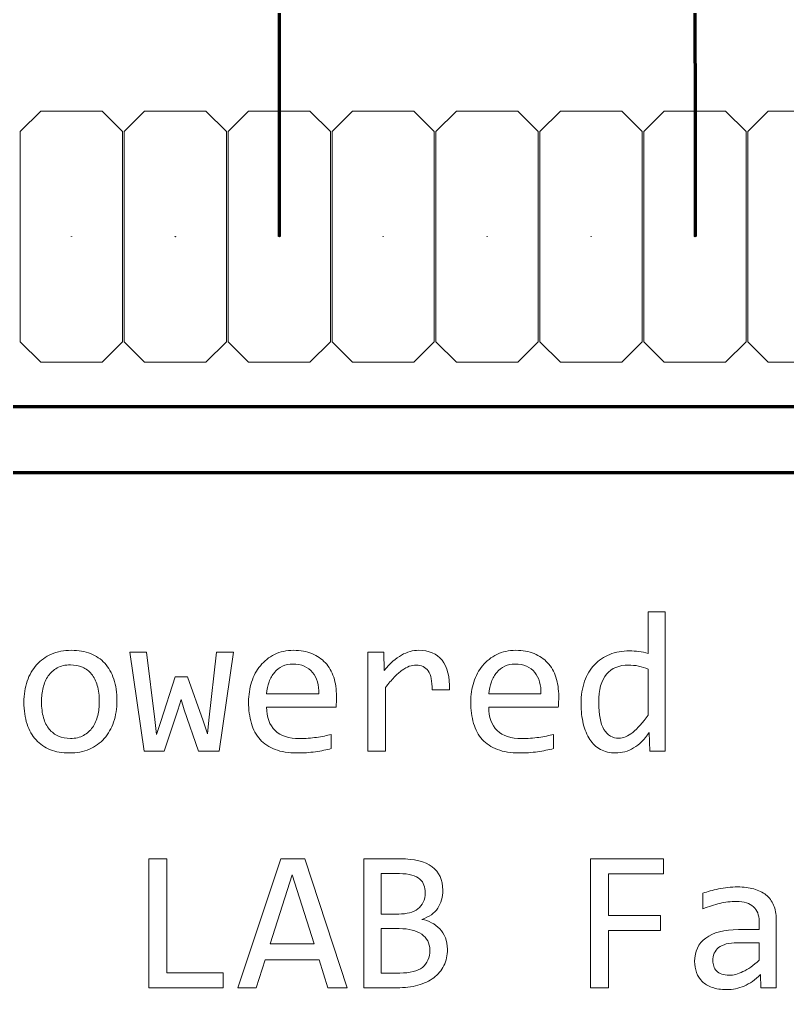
# Model space of a CAD drawing. Header units: millimetres. Extents: x -145 to 148, y -255 to 152.
# Drawn here: x 33.63 to 52.41, y 99.69 to 123.4 of the extents above; entities that cross this region are included whole.
import ezdxf

# ---------------------------------------------------------------- set-up
doc = ezdxf.new("R2010")
doc.units = ezdxf.units.MM
doc.header["$MEASUREMENT"] = 0
doc.layers.add('Layer 1', color=7, linetype='Continuous')

msp = doc.modelspace()

# ---------------------------------------------------------------- linework, layer by layer
at = {"layer": 'Layer 1', "color": 6, "lineweight": 120}
for points in [[(50.144, 126.569), (50.144, 126.569), (50.1455, 118.0889), (50.1455, 118.0889)], [(39.9843, 124.7791), (39.9843, 124.7791), (39.9855, 118.0889), (39.9855, 118.0889)], [(59.8162, 113.9313), (59.8162, 113.9313), (22.8637, 113.9311), (22.8637, 113.9311)], [(61.3138, 112.3187), (61.3138, 112.3187), (21.9331, 112.3185), (21.9331, 112.3185)]]:
    msp.add_open_spline(points, degree=3, dxfattribs=at)
at = {"layer": 'Layer 1', "lineweight": 9}
for points in [[(36.1537, 115.5207), (36.1537, 115.5207), (36.1537, 120.6571), (36.1537, 120.6571), (36.1537, 120.6571), (35.6537, 121.1571), (35.6537, 121.1571), (35.6537, 121.1571), (34.1537, 121.1571), (34.1537, 121.1571), (34.1537, 121.1571), (33.6537, 120.6571), (33.6537, 120.6571), (33.6537, 120.6571), (33.6537, 115.5207), (33.6537, 115.5207), (33.6537, 115.5207), (34.1537, 115.0207), (34.1537, 115.0207), (34.1537, 115.0207), (35.6537, 115.0207), (35.6537, 115.0207), (35.6537, 115.0207), (36.1537, 115.5207), (36.1537, 115.5207)], [(38.6937, 115.5207), (38.6937, 115.5207), (38.6937, 120.6571), (38.6937, 120.6571), (38.6937, 120.6571), (38.1937, 121.1571), (38.1937, 121.1571), (38.1937, 121.1571), (36.6937, 121.1571), (36.6937, 121.1571), (36.6937, 121.1571), (36.1937, 120.6571), (36.1937, 120.6571), (36.1937, 120.6571), (36.1937, 115.5207), (36.1937, 115.5207), (36.1937, 115.5207), (36.6937, 115.0207), (36.6937, 115.0207), (36.6937, 115.0207), (38.1937, 115.0207), (38.1937, 115.0207), (38.1937, 115.0207), (38.6937, 115.5207), (38.6937, 115.5207)], [(41.2337, 115.5207), (41.2337, 115.5207), (41.2337, 120.6571), (41.2337, 120.6571), (41.2337, 120.6571), (40.7337, 121.1571), (40.7337, 121.1571), (40.7337, 121.1571), (39.2337, 121.1571), (39.2337, 121.1571), (39.2337, 121.1571), (38.7337, 120.6571), (38.7337, 120.6571), (38.7337, 120.6571), (38.7337, 115.5207), (38.7337, 115.5207), (38.7337, 115.5207), (39.2337, 115.0207), (39.2337, 115.0207), (39.2337, 115.0207), (40.7337, 115.0207), (40.7337, 115.0207), (40.7337, 115.0207), (41.2337, 115.5207), (41.2337, 115.5207)], [(43.7737, 115.5207), (43.7737, 115.5207), (43.7737, 120.6571), (43.7737, 120.6571), (43.7737, 120.6571), (43.2737, 121.1571), (43.2737, 121.1571), (43.2737, 121.1571), (41.7737, 121.1571), (41.7737, 121.1571), (41.7737, 121.1571), (41.2737, 120.6571), (41.2737, 120.6571), (41.2737, 120.6571), (41.2737, 115.5207), (41.2737, 115.5207), (41.2737, 115.5207), (41.7737, 115.0207), (41.7737, 115.0207), (41.7737, 115.0207), (43.2737, 115.0207), (43.2737, 115.0207), (43.2737, 115.0207), (43.7737, 115.5207), (43.7737, 115.5207)], [(46.3137, 115.5207), (46.3137, 115.5207), (46.3137, 120.6571), (46.3137, 120.6571), (46.3137, 120.6571), (45.8137, 121.1571), (45.8137, 121.1571), (45.8137, 121.1571), (44.3137, 121.1571), (44.3137, 121.1571), (44.3137, 121.1571), (43.8137, 120.6571), (43.8137, 120.6571), (43.8137, 120.6571), (43.8137, 115.5207), (43.8137, 115.5207), (43.8137, 115.5207), (44.3137, 115.0207), (44.3137, 115.0207), (44.3137, 115.0207), (45.8137, 115.0207), (45.8137, 115.0207), (45.8137, 115.0207), (46.3137, 115.5207), (46.3137, 115.5207)], [(48.8537, 115.5207), (48.8537, 115.5207), (48.8537, 120.6571), (48.8537, 120.6571), (48.8537, 120.6571), (48.3537, 121.1571), (48.3537, 121.1571), (48.3537, 121.1571), (46.8537, 121.1571), (46.8537, 121.1571), (46.8537, 121.1571), (46.3537, 120.6571), (46.3537, 120.6571), (46.3537, 120.6571), (46.3537, 115.5207), (46.3537, 115.5207), (46.3537, 115.5207), (46.8537, 115.0207), (46.8537, 115.0207), (46.8537, 115.0207), (48.3537, 115.0207), (48.3537, 115.0207), (48.3537, 115.0207), (48.8537, 115.5207), (48.8537, 115.5207)], [(51.3937, 115.5207), (51.3937, 115.5207), (51.3937, 120.6571), (51.3937, 120.6571), (51.3937, 120.6571), (50.8937, 121.1571), (50.8937, 121.1571), (50.8937, 121.1571), (49.3937, 121.1571), (49.3937, 121.1571), (49.3937, 121.1571), (48.8937, 120.6571), (48.8937, 120.6571), (48.8937, 120.6571), (48.8937, 115.5207), (48.8937, 115.5207), (48.8937, 115.5207), (49.3937, 115.0207), (49.3937, 115.0207), (49.3937, 115.0207), (50.8937, 115.0207), (50.8937, 115.0207), (50.8937, 115.0207), (51.3937, 115.5207), (51.3937, 115.5207)], [(53.9337, 115.5207), (53.9337, 115.5207), (53.9337, 120.6571), (53.9337, 120.6571), (53.9337, 120.6571), (53.4337, 121.1571), (53.4337, 121.1571), (53.4337, 121.1571), (51.9337, 121.1571), (51.9337, 121.1571), (51.9337, 121.1571), (51.4337, 120.6571), (51.4337, 120.6571), (51.4337, 120.6571), (51.4337, 115.5207), (51.4337, 115.5207), (51.4337, 115.5207), (51.9337, 115.0207), (51.9337, 115.0207), (51.9337, 115.0207), (53.4337, 115.0207), (53.4337, 115.0207), (53.4337, 115.0207), (53.9337, 115.5207), (53.9337, 115.5207)]]:
    msp.add_open_spline(points, degree=3, knots=[0, 0, 0, 0, 0.125, 0.125, 0.125, 0.25, 0.25, 0.25, 0.375, 0.375, 0.375, 0.5, 0.5, 0.5, 0.625, 0.625, 0.625, 0.75, 0.75, 0.75, 0.875, 0.875, 0.875, 1, 1, 1, 1], dxfattribs=at)
at = {"layer": 'Layer 1', "color": 5}
for points in [[(34.9037, 118.0872), (34.9037, 118.0872), (34.9072, 118.0872), (34.9072, 118.0872), (34.9072, 118.0872), (34.9072, 118.0907), (34.9072, 118.0907), (34.9072, 118.0907), (34.9037, 118.0907), (34.9037, 118.0907), (34.9037, 118.0907), (34.9037, 118.0872), (34.9037, 118.0872)], [(37.4437, 118.0872), (37.4437, 118.0872), (37.4472, 118.0872), (37.4472, 118.0872), (37.4472, 118.0872), (37.4472, 118.0907), (37.4472, 118.0907), (37.4472, 118.0907), (37.4437, 118.0907), (37.4437, 118.0907), (37.4437, 118.0907), (37.4437, 118.0872), (37.4437, 118.0872)], [(39.9837, 118.0872), (39.9837, 118.0872), (39.9872, 118.0872), (39.9872, 118.0872), (39.9872, 118.0872), (39.9872, 118.0907), (39.9872, 118.0907), (39.9872, 118.0907), (39.9837, 118.0907), (39.9837, 118.0907), (39.9837, 118.0907), (39.9837, 118.0872), (39.9837, 118.0872)], [(42.5237, 118.0872), (42.5237, 118.0872), (42.5272, 118.0872), (42.5272, 118.0872), (42.5272, 118.0872), (42.5272, 118.0907), (42.5272, 118.0907), (42.5272, 118.0907), (42.5237, 118.0907), (42.5237, 118.0907), (42.5237, 118.0907), (42.5237, 118.0872), (42.5237, 118.0872)], [(45.0637, 118.0872), (45.0637, 118.0872), (45.0672, 118.0872), (45.0672, 118.0872), (45.0672, 118.0872), (45.0672, 118.0907), (45.0672, 118.0907), (45.0672, 118.0907), (45.0637, 118.0907), (45.0637, 118.0907), (45.0637, 118.0907), (45.0637, 118.0872), (45.0637, 118.0872)], [(47.6037, 118.0872), (47.6037, 118.0872), (47.6072, 118.0872), (47.6072, 118.0872), (47.6072, 118.0872), (47.6072, 118.0907), (47.6072, 118.0907), (47.6072, 118.0907), (47.6037, 118.0907), (47.6037, 118.0907), (47.6037, 118.0907), (47.6037, 118.0872), (47.6037, 118.0872)], [(50.1437, 118.0872), (50.1437, 118.0872), (50.1472, 118.0872), (50.1472, 118.0872), (50.1472, 118.0872), (50.1472, 118.0907), (50.1472, 118.0907), (50.1472, 118.0907), (50.1437, 118.0907), (50.1437, 118.0907), (50.1437, 118.0907), (50.1437, 118.0872), (50.1437, 118.0872)]]:
    msp.add_open_spline(points, degree=3, knots=[0, 0, 0, 0, 0.25, 0.25, 0.25, 0.5, 0.5, 0.5, 0.75, 0.75, 0.75, 1, 1, 1, 1], dxfattribs=at)
at = {"layer": 'Layer 1', "color": 5, "lineweight": 9}
for points in [[(34.9037, 118.0872), (34.9037, 118.0872), (34.9072, 118.0872), (34.9072, 118.0872), (34.9072, 118.0872), (34.9072, 118.0907), (34.9072, 118.0907), (34.9072, 118.0907), (34.9037, 118.0907), (34.9037, 118.0907), (34.9037, 118.0907), (34.9037, 118.0872), (34.9037, 118.0872)], [(37.4437, 118.0872), (37.4437, 118.0872), (37.4472, 118.0872), (37.4472, 118.0872), (37.4472, 118.0872), (37.4472, 118.0907), (37.4472, 118.0907), (37.4472, 118.0907), (37.4437, 118.0907), (37.4437, 118.0907), (37.4437, 118.0907), (37.4437, 118.0872), (37.4437, 118.0872)], [(39.9837, 118.0872), (39.9837, 118.0872), (39.9872, 118.0872), (39.9872, 118.0872), (39.9872, 118.0872), (39.9872, 118.0907), (39.9872, 118.0907), (39.9872, 118.0907), (39.9837, 118.0907), (39.9837, 118.0907), (39.9837, 118.0907), (39.9837, 118.0872), (39.9837, 118.0872)], [(42.5237, 118.0872), (42.5237, 118.0872), (42.5272, 118.0872), (42.5272, 118.0872), (42.5272, 118.0872), (42.5272, 118.0907), (42.5272, 118.0907), (42.5272, 118.0907), (42.5237, 118.0907), (42.5237, 118.0907), (42.5237, 118.0907), (42.5237, 118.0872), (42.5237, 118.0872)], [(45.0637, 118.0872), (45.0637, 118.0872), (45.0672, 118.0872), (45.0672, 118.0872), (45.0672, 118.0872), (45.0672, 118.0907), (45.0672, 118.0907), (45.0672, 118.0907), (45.0637, 118.0907), (45.0637, 118.0907), (45.0637, 118.0907), (45.0637, 118.0872), (45.0637, 118.0872)], [(47.6037, 118.0872), (47.6037, 118.0872), (47.6072, 118.0872), (47.6072, 118.0872), (47.6072, 118.0872), (47.6072, 118.0907), (47.6072, 118.0907), (47.6072, 118.0907), (47.6037, 118.0907), (47.6037, 118.0907), (47.6037, 118.0907), (47.6037, 118.0872), (47.6037, 118.0872)], [(50.1437, 118.0872), (50.1437, 118.0872), (50.1472, 118.0872), (50.1472, 118.0872), (50.1472, 118.0872), (50.1472, 118.0907), (50.1472, 118.0907), (50.1472, 118.0907), (50.1437, 118.0907), (50.1437, 118.0907), (50.1437, 118.0907), (50.1437, 118.0872), (50.1437, 118.0872)]]:
    msp.add_open_spline(points, degree=3, knots=[0, 0, 0, 0, 0.25, 0.25, 0.25, 0.5, 0.5, 0.5, 0.75, 0.75, 0.75, 1, 1, 1, 1], dxfattribs=at)
at = {"layer": 'Layer 1', "color": 161, "lineweight": 9}
for points, knots in [([(47.3613, 106.6723), (47.3613, 106.8781), (47.3892, 107.0616), (47.446, 107.2213), (47.502, 107.381), (47.5819, 107.516), (47.6864, 107.6263), (47.7901, 107.7366), (47.9144, 107.8205), (48.0601, 107.8773), (48.2058, 107.9341), (48.3679, 107.9629), (48.5466, 107.9629), (48.6239, 107.9629), (48.7005, 107.958), (48.7754, 107.9481), (48.8503, 107.9391), (48.9236, 107.9234), (48.996, 107.9029), (48.996, 107.9029), (48.996, 108.9211), (48.996, 108.9211), (48.996, 108.9211), (49.4158, 108.9211), (49.4158, 108.9211), (49.4158, 108.9211), (49.4158, 105.5133), (49.4158, 105.5133), (49.4158, 105.5133), (49.0413, 105.5133), (49.0413, 105.5133), (49.0413, 105.5133), (49.0273, 105.971), (49.0273, 105.971), (48.9096, 105.7998), (48.7828, 105.6738), (48.6453, 105.5915), (48.5087, 105.51), (48.3605, 105.4689), (48.2017, 105.4689), (48.0634, 105.4689), (47.9407, 105.4977), (47.8354, 105.5561), (47.73, 105.6137), (47.6428, 105.6952), (47.5728, 105.8006), (47.5028, 105.9059), (47.4502, 106.0327), (47.4148, 106.18), (47.3794, 106.3282), (47.3613, 106.492), (47.3613, 106.6723)], [0, 0, 0, 0, 0.0588235, 0.0588235, 0.0588235, 0.1176471, 0.1176471, 0.1176471, 0.1764706, 0.1764706, 0.1764706, 0.2352941, 0.2352941, 0.2352941, 0.2941176, 0.2941176, 0.2941176, 0.3529412, 0.3529412, 0.3529412, 0.4117647, 0.4117647, 0.4117647, 0.4705882, 0.4705882, 0.4705882, 0.5294118, 0.5294118, 0.5294118, 0.5882353, 0.5882353, 0.5882353, 0.6470588, 0.6470588, 0.6470588, 0.7058824, 0.7058824, 0.7058824, 0.7647059, 0.7647059, 0.7647059, 0.8235294, 0.8235294, 0.8235294, 0.8823529, 0.8823529, 0.8823529, 0.9411765, 0.9411765, 0.9411765, 1, 1, 1, 1]), ([(36.0161, 106.7422), (36.0161, 106.5546), (35.9898, 106.3817), (35.9363, 106.2253), (35.8836, 106.0681), (35.807, 105.9339), (35.7074, 105.822), (35.6078, 105.7109), (35.486, 105.6236), (35.3436, 105.5619), (35.2004, 105.5001), (35.0374, 105.4689), (34.8563, 105.4689), (34.6826, 105.4689), (34.527, 105.496), (34.3896, 105.5495), (34.2521, 105.6038), (34.1352, 105.6829), (34.0398, 105.7874), (33.9443, 105.8919), (33.871, 106.0212), (33.82, 106.1759), (33.7698, 106.3298), (33.7442, 106.5076), (33.7442, 106.7085), (33.7442, 106.897), (33.7706, 107.069), (33.8241, 107.2238), (33.8768, 107.3793), (33.9533, 107.5127), (34.0529, 107.6246), (34.1525, 107.7358), (34.2743, 107.823), (34.4167, 107.8847), (34.56, 107.9465), (34.723, 107.9778), (34.904, 107.9778), (35.0777, 107.9778), (35.2333, 107.9506), (35.3708, 107.8971), (35.5082, 107.8428), (35.6251, 107.7646), (35.7206, 107.6609), (35.8161, 107.5571), (35.8893, 107.4279), (35.9404, 107.2732), (35.9906, 107.1192), (36.0161, 106.9423), (36.0161, 106.7422)], [0, 0, 0, 0, 0.0625, 0.0625, 0.0625, 0.125, 0.125, 0.125, 0.1875, 0.1875, 0.1875, 0.25, 0.25, 0.25, 0.3125, 0.3125, 0.3125, 0.375, 0.375, 0.375, 0.4375, 0.4375, 0.4375, 0.5, 0.5, 0.5, 0.5625, 0.5625, 0.5625, 0.625, 0.625, 0.625, 0.6875, 0.6875, 0.6875, 0.75, 0.75, 0.75, 0.8125, 0.8125, 0.8125, 0.875, 0.875, 0.875, 0.9375, 0.9375, 0.9375, 1, 1, 1, 1]), ([(38.8674, 107.9333), (38.8674, 107.9333), (38.5176, 105.5133), (38.5176, 105.5133), (38.5176, 105.5133), (38.0081, 105.5133), (38.0081, 105.5133), (38.0081, 105.5133), (37.6582, 106.5274), (37.6582, 106.5274), (37.6582, 106.5274), (37.5883, 106.7743), (37.5883, 106.7743), (37.5883, 106.7743), (37.5084, 106.5134), (37.5084, 106.5134), (37.5084, 106.5134), (37.1742, 105.5133), (37.1742, 105.5133), (37.1742, 105.5133), (36.6795, 105.5133), (36.6795, 105.5133), (36.6795, 105.5133), (36.3289, 107.9333), (36.3289, 107.9333), (36.3289, 107.9333), (36.7388, 107.9333), (36.7388, 107.9333), (36.7388, 107.9333), (36.9421, 106.287), (36.9421, 106.287), (36.9421, 106.287), (36.9857, 105.9232), (36.9857, 105.9232), (36.9857, 105.9232), (37.0894, 106.2409), (37.0894, 106.2409), (37.0894, 106.2409), (37.4409, 107.3308), (37.4409, 107.3308), (37.4409, 107.3308), (37.743, 107.3308), (37.743, 107.3308), (37.743, 107.3308), (38.1217, 106.2558), (38.1217, 106.2558), (38.1217, 106.2558), (38.2303, 105.9372), (38.2303, 105.9372), (38.2303, 105.9372), (38.2665, 106.2747), (38.2665, 106.2747), (38.2665, 106.2747), (38.4526, 107.9333), (38.4526, 107.9333), (38.4526, 107.9333), (38.8674, 107.9333), (38.8674, 107.9333)], [0, 0, 0, 0, 0.0526316, 0.0526316, 0.0526316, 0.1052632, 0.1052632, 0.1052632, 0.1578947, 0.1578947, 0.1578947, 0.2105263, 0.2105263, 0.2105263, 0.2631579, 0.2631579, 0.2631579, 0.3157895, 0.3157895, 0.3157895, 0.3684211, 0.3684211, 0.3684211, 0.4210526, 0.4210526, 0.4210526, 0.4736842, 0.4736842, 0.4736842, 0.5263158, 0.5263158, 0.5263158, 0.5789474, 0.5789474, 0.5789474, 0.6315789, 0.6315789, 0.6315789, 0.6842105, 0.6842105, 0.6842105, 0.7368421, 0.7368421, 0.7368421, 0.7894737, 0.7894737, 0.7894737, 0.8421053, 0.8421053, 0.8421053, 0.8947368, 0.8947368, 0.8947368, 0.9473684, 0.9473684, 0.9473684, 1, 1, 1, 1]), ([(41.3829, 106.8525), (41.3829, 106.7933), (41.3821, 106.7431), (41.3804, 106.7036), (41.3788, 106.6632), (41.3763, 106.6254), (41.373, 106.59), (41.373, 106.59), (39.6741, 106.59), (39.6741, 106.59), (39.6741, 106.3422), (39.7432, 106.1512), (39.8815, 106.0187), (40.0198, 105.8862), (40.219, 105.8195), (40.4799, 105.8195), (40.5507, 105.8195), (40.6215, 105.822), (40.6923, 105.8277), (40.7631, 105.8335), (40.8314, 105.8409), (40.8972, 105.8508), (40.9631, 105.8607), (41.0265, 105.8714), (41.0866, 105.8837), (41.1475, 105.8952), (41.2026, 105.9084), (41.2545, 105.9232), (41.2545, 105.9232), (41.2545, 105.5775), (41.2545, 105.5775), (41.1401, 105.5454), (41.0108, 105.5191), (40.8668, 105.4993), (40.7236, 105.4787), (40.5737, 105.4689), (40.4198, 105.4689), (40.2116, 105.4689), (40.033, 105.4968), (39.884, 105.5536), (39.7342, 105.6096), (39.6115, 105.6911), (39.516, 105.7981), (39.4197, 105.9051), (39.3489, 106.036), (39.3037, 106.1916), (39.2576, 106.3463), (39.2345, 106.5225), (39.2345, 106.7184), (39.2345, 106.8888), (39.2592, 107.0501), (39.3078, 107.2024), (39.3572, 107.3538), (39.4288, 107.488), (39.5226, 107.6024), (39.6164, 107.7177), (39.7317, 107.809), (39.8683, 107.8765), (40.005, 107.944), (40.1605, 107.9778), (40.3342, 107.9778), (40.503, 107.9778), (40.6519, 107.9514), (40.7828, 107.8979), (40.9129, 107.8452), (41.0224, 107.7703), (41.1113, 107.6732), (41.201, 107.5761), (41.2685, 107.4575), (41.3146, 107.3184), (41.3598, 107.1801), (41.3829, 107.0246), (41.3829, 106.8525)], [0, 0, 0, 0, 0.0416667, 0.0416667, 0.0416667, 0.0833333, 0.0833333, 0.0833333, 0.125, 0.125, 0.125, 0.1666667, 0.1666667, 0.1666667, 0.2083333, 0.2083333, 0.2083333, 0.25, 0.25, 0.25, 0.2916667, 0.2916667, 0.2916667, 0.3333333, 0.3333333, 0.3333333, 0.375, 0.375, 0.375, 0.4166667, 0.4166667, 0.4166667, 0.4583333, 0.4583333, 0.4583333, 0.5, 0.5, 0.5, 0.5416667, 0.5416667, 0.5416667, 0.5833333, 0.5833333, 0.5833333, 0.625, 0.625, 0.625, 0.6666667, 0.6666667, 0.6666667, 0.7083333, 0.7083333, 0.7083333, 0.75, 0.75, 0.75, 0.7916667, 0.7916667, 0.7916667, 0.8333333, 0.8333333, 0.8333333, 0.875, 0.875, 0.875, 0.9166667, 0.9166667, 0.9166667, 0.9583333, 0.9583333, 0.9583333, 1, 1, 1, 1]), ([(42.1525, 107.9333), (42.1525, 107.9333), (42.5361, 107.9333), (42.5361, 107.9333), (42.5361, 107.9333), (42.5484, 107.4872), (42.5484, 107.4872), (42.6917, 107.6592), (42.8324, 107.7843), (42.9715, 107.8617), (43.1106, 107.9391), (43.2514, 107.9778), (43.393, 107.9778), (43.6432, 107.9778), (43.8333, 107.8963), (43.9634, 107.7341), (44.0926, 107.5711), (44.1527, 107.33), (44.1428, 107.0098), (44.1428, 107.0098), (43.7181, 107.0098), (43.7181, 107.0098), (43.723, 107.2229), (43.6918, 107.3769), (43.6251, 107.4732), (43.5584, 107.5695), (43.4605, 107.6172), (43.3321, 107.6172), (43.2761, 107.6172), (43.2193, 107.6074), (43.1625, 107.5868), (43.1049, 107.567), (43.0464, 107.5349), (42.9863, 107.4905), (42.9254, 107.446), (42.862, 107.3892), (42.7945, 107.3193), (42.727, 107.2501), (42.6546, 107.1662), (42.5772, 107.0674), (42.5772, 107.0674), (42.5772, 105.5133), (42.5772, 105.5133), (42.5772, 105.5133), (42.1525, 105.5133), (42.1525, 105.5133), (42.1525, 105.5133), (42.1525, 107.9333), (42.1525, 107.9333)], [0, 0, 0, 0, 0.0625, 0.0625, 0.0625, 0.125, 0.125, 0.125, 0.1875, 0.1875, 0.1875, 0.25, 0.25, 0.25, 0.3125, 0.3125, 0.3125, 0.375, 0.375, 0.375, 0.4375, 0.4375, 0.4375, 0.5, 0.5, 0.5, 0.5625, 0.5625, 0.5625, 0.625, 0.625, 0.625, 0.6875, 0.6875, 0.6875, 0.75, 0.75, 0.75, 0.8125, 0.8125, 0.8125, 0.875, 0.875, 0.875, 0.9375, 0.9375, 0.9375, 1, 1, 1, 1]), ([(46.8139, 106.8525), (46.8139, 106.7933), (46.8131, 106.7431), (46.8114, 106.7036), (46.8098, 106.6632), (46.8073, 106.6254), (46.804, 106.59), (46.804, 106.59), (45.1051, 106.59), (45.1051, 106.59), (45.1051, 106.3422), (45.1742, 106.1512), (45.3125, 106.0187), (45.4508, 105.8862), (45.65, 105.8195), (45.9109, 105.8195), (45.9817, 105.8195), (46.0525, 105.822), (46.1233, 105.8277), (46.1941, 105.8335), (46.2624, 105.8409), (46.3282, 105.8508), (46.3941, 105.8607), (46.4575, 105.8714), (46.5176, 105.8837), (46.5785, 105.8952), (46.6336, 105.9084), (46.6855, 105.9232), (46.6855, 105.9232), (46.6855, 105.5775), (46.6855, 105.5775), (46.5711, 105.5454), (46.4418, 105.5191), (46.2978, 105.4993), (46.1546, 105.4787), (46.0047, 105.4689), (45.8508, 105.4689), (45.6426, 105.4689), (45.464, 105.4968), (45.315, 105.5536), (45.1652, 105.6096), (45.0425, 105.6911), (44.947, 105.7981), (44.8507, 105.9051), (44.7799, 106.036), (44.7347, 106.1916), (44.6886, 106.3463), (44.6655, 106.5225), (44.6655, 106.7184), (44.6655, 106.8888), (44.6902, 107.0501), (44.7388, 107.2024), (44.7882, 107.3538), (44.8598, 107.488), (44.9536, 107.6024), (45.0474, 107.7177), (45.1627, 107.809), (45.2993, 107.8765), (45.436, 107.944), (45.5915, 107.9778), (45.7652, 107.9778), (45.934, 107.9778), (46.0829, 107.9514), (46.2138, 107.8979), (46.3439, 107.8452), (46.4534, 107.7703), (46.5423, 107.6732), (46.632, 107.5761), (46.6995, 107.4575), (46.7456, 107.3184), (46.7908, 107.1801), (46.8139, 107.0246), (46.8139, 106.8525)], [0, 0, 0, 0, 0.0416667, 0.0416667, 0.0416667, 0.0833333, 0.0833333, 0.0833333, 0.125, 0.125, 0.125, 0.1666667, 0.1666667, 0.1666667, 0.2083333, 0.2083333, 0.2083333, 0.25, 0.25, 0.25, 0.2916667, 0.2916667, 0.2916667, 0.3333333, 0.3333333, 0.3333333, 0.375, 0.375, 0.375, 0.4166667, 0.4166667, 0.4166667, 0.4583333, 0.4583333, 0.4583333, 0.5, 0.5, 0.5, 0.5416667, 0.5416667, 0.5416667, 0.5833333, 0.5833333, 0.5833333, 0.625, 0.625, 0.625, 0.6666667, 0.6666667, 0.6666667, 0.7083333, 0.7083333, 0.7083333, 0.75, 0.75, 0.75, 0.7916667, 0.7916667, 0.7916667, 0.8333333, 0.8333333, 0.8333333, 0.875, 0.875, 0.875, 0.9166667, 0.9166667, 0.9166667, 0.9583333, 0.9583333, 0.9583333, 1, 1, 1, 1]), ([(35.5864, 106.725), (35.5864, 106.8739), (35.57, 107.0048), (35.537, 107.1168), (35.5041, 107.2287), (35.4572, 107.3217), (35.3963, 107.3966), (35.3345, 107.4715), (35.2605, 107.5275), (35.1732, 107.5654), (35.0851, 107.6032), (34.988, 107.6222), (34.8802, 107.6222), (34.7551, 107.6222), (34.6472, 107.5975), (34.5583, 107.5489), (34.4694, 107.4995), (34.3962, 107.4337), (34.3394, 107.3522), (34.2818, 107.2699), (34.2406, 107.1744), (34.2134, 107.0657), (34.1871, 106.9571), (34.1739, 106.8435), (34.1739, 106.725), (34.1739, 106.5751), (34.1904, 106.4434), (34.2233, 106.3315), (34.2562, 106.2187), (34.3032, 106.1249), (34.3641, 106.05), (34.4258, 105.9751), (34.4991, 105.9191), (34.5863, 105.8812), (34.6727, 105.8434), (34.7707, 105.8244), (34.8802, 105.8244), (35.0053, 105.8244), (35.1131, 105.8491), (35.202, 105.8977), (35.2909, 105.9471), (35.3642, 106.0129), (35.421, 106.0944), (35.4786, 106.1767), (35.5197, 106.2722), (35.5469, 106.3809), (35.5732, 106.4895), (35.5864, 106.604), (35.5864, 106.725)], [0, 0, 0, 0, 0.0625, 0.0625, 0.0625, 0.125, 0.125, 0.125, 0.1875, 0.1875, 0.1875, 0.25, 0.25, 0.25, 0.3125, 0.3125, 0.3125, 0.375, 0.375, 0.375, 0.4375, 0.4375, 0.4375, 0.5, 0.5, 0.5, 0.5625, 0.5625, 0.5625, 0.625, 0.625, 0.625, 0.6875, 0.6875, 0.6875, 0.75, 0.75, 0.75, 0.8125, 0.8125, 0.8125, 0.875, 0.875, 0.875, 0.9375, 0.9375, 0.9375, 1, 1, 1, 1]), ([(40.9483, 106.911), (40.9532, 107.0188), (40.9425, 107.1176), (40.917, 107.2065), (40.8915, 107.2954), (40.8511, 107.3728), (40.7976, 107.437), (40.7433, 107.5012), (40.6766, 107.5514), (40.596, 107.5876), (40.5153, 107.6238), (40.4223, 107.6419), (40.3161, 107.6419), (40.2239, 107.6419), (40.1408, 107.6246), (40.0651, 107.5892), (39.9893, 107.5538), (39.9243, 107.5036), (39.8691, 107.4394), (39.8148, 107.3752), (39.7704, 107.2979), (39.7366, 107.2073), (39.7029, 107.1176), (39.6823, 107.0188), (39.6741, 106.911), (39.6741, 106.911), (40.9483, 106.911), (40.9483, 106.911)], [0, 0, 0, 0, 0.1111111, 0.1111111, 0.1111111, 0.2222222, 0.2222222, 0.2222222, 0.3333333, 0.3333333, 0.3333333, 0.4444444, 0.4444444, 0.4444444, 0.5555556, 0.5555556, 0.5555556, 0.6666667, 0.6666667, 0.6666667, 0.7777778, 0.7777778, 0.7777778, 0.8888889, 0.8888889, 0.8888889, 1, 1, 1, 1]), ([(46.3793, 106.911), (46.3842, 107.0188), (46.3735, 107.1176), (46.348, 107.2065), (46.3225, 107.2954), (46.2821, 107.3728), (46.2286, 107.437), (46.1743, 107.5012), (46.1076, 107.5514), (46.027, 107.5876), (45.9463, 107.6238), (45.8533, 107.6419), (45.7471, 107.6419), (45.6549, 107.6419), (45.5718, 107.6246), (45.4961, 107.5892), (45.4203, 107.5538), (45.3553, 107.5036), (45.3001, 107.4394), (45.2458, 107.3752), (45.2014, 107.2979), (45.1676, 107.2073), (45.1339, 107.1176), (45.1133, 107.0188), (45.1051, 106.911), (45.1051, 106.911), (46.3793, 106.911), (46.3793, 106.911)], [0, 0, 0, 0, 0.1111111, 0.1111111, 0.1111111, 0.2222222, 0.2222222, 0.2222222, 0.3333333, 0.3333333, 0.3333333, 0.4444444, 0.4444444, 0.4444444, 0.5555556, 0.5555556, 0.5555556, 0.6666667, 0.6666667, 0.6666667, 0.7777778, 0.7777778, 0.7777778, 0.8888889, 0.8888889, 0.8888889, 1, 1, 1, 1]), ([(47.7909, 106.7003), (47.7909, 106.408), (47.8337, 106.1891), (47.9202, 106.045), (48.0066, 105.901), (48.1284, 105.8294), (48.2856, 105.8294), (48.3926, 105.8294), (48.5046, 105.8771), (48.6231, 105.9718), (48.7408, 106.0664), (48.8659, 106.2072), (48.996, 106.3941), (48.996, 106.3941), (48.996, 107.5185), (48.996, 107.5185), (48.9269, 107.5506), (48.8503, 107.5752), (48.7663, 107.5917), (48.6832, 107.609), (48.6001, 107.6172), (48.5178, 107.6172), (48.2889, 107.6172), (48.1111, 107.5431), (47.9827, 107.395), (47.8551, 107.2476), (47.7909, 107.0155), (47.7909, 106.7003)], [0, 0, 0, 0, 0.1111111, 0.1111111, 0.1111111, 0.2222222, 0.2222222, 0.2222222, 0.3333333, 0.3333333, 0.3333333, 0.4444444, 0.4444444, 0.4444444, 0.5555556, 0.5555556, 0.5555556, 0.6666667, 0.6666667, 0.6666667, 0.7777778, 0.7777778, 0.7777778, 0.8888889, 0.8888889, 0.8888889, 1, 1, 1, 1]), ([(38.6131, 99.73), (38.6131, 99.73), (36.8005, 99.73), (36.8005, 99.73), (36.8005, 99.73), (36.8005, 102.881), (36.8005, 102.881), (36.8005, 102.881), (37.2351, 102.881), (37.2351, 102.881), (37.2351, 102.881), (37.2351, 100.0955), (37.2351, 100.0955), (37.2351, 100.0955), (38.6131, 100.0955), (38.6131, 100.0955), (38.6131, 100.0955), (38.6131, 99.73), (38.6131, 99.73)], [0, 0, 0, 0, 0.1666667, 0.1666667, 0.1666667, 0.3333333, 0.3333333, 0.3333333, 0.5, 0.5, 0.5, 0.6666667, 0.6666667, 0.6666667, 0.8333333, 0.8333333, 0.8333333, 1, 1, 1, 1]), ([(41.6422, 99.73), (41.6422, 99.73), (41.1746, 99.73), (41.1746, 99.73), (41.1746, 99.73), (40.9565, 100.4165), (40.9565, 100.4165), (40.9565, 100.4165), (39.6395, 100.4165), (39.6395, 100.4165), (39.6395, 100.4165), (39.4214, 99.73), (39.4214, 99.73), (39.4214, 99.73), (38.9752, 99.73), (38.9752, 99.73), (38.9752, 99.73), (40.0214, 102.881), (40.0214, 102.881), (40.0214, 102.881), (40.61, 102.881), (40.61, 102.881), (40.61, 102.881), (41.6422, 99.73), (41.6422, 99.73)], [0, 0, 0, 0, 0.125, 0.125, 0.125, 0.25, 0.25, 0.25, 0.375, 0.375, 0.375, 0.5, 0.5, 0.5, 0.625, 0.625, 0.625, 0.75, 0.75, 0.75, 0.875, 0.875, 0.875, 1, 1, 1, 1]), ([(44.0935, 100.6725), (44.0935, 100.5219), (44.0646, 100.3877), (44.0062, 100.2708), (43.9486, 100.1547), (43.8663, 100.056), (43.7584, 99.9761), (43.6514, 99.8954), (43.5222, 99.8345), (43.3699, 99.7926), (43.2185, 99.7506), (43.0497, 99.73), (42.8637, 99.73), (42.8637, 99.73), (42.0488, 99.73), (42.0488, 99.73), (42.0488, 99.73), (42.0488, 102.881), (42.0488, 102.881), (42.0488, 102.881), (42.9394, 102.881), (42.9394, 102.881), (43.6333, 102.881), (43.9799, 102.6258), (43.9799, 102.1146), (43.9799, 101.9442), (43.9395, 101.7977), (43.8597, 101.6751), (43.7798, 101.5532), (43.649, 101.4627), (43.4679, 101.4026), (43.5527, 101.387), (43.6325, 101.3598), (43.7082, 101.3211), (43.7831, 101.2824), (43.8498, 101.2322), (43.9074, 101.1713), (43.9642, 101.1104), (44.0103, 101.038), (44.0432, 100.9548), (44.077, 100.8709), (44.0935, 100.777), (44.0935, 100.6725)], [0, 0, 0, 0, 0.0714286, 0.0714286, 0.0714286, 0.1428571, 0.1428571, 0.1428571, 0.2142857, 0.2142857, 0.2142857, 0.2857143, 0.2857143, 0.2857143, 0.3571429, 0.3571429, 0.3571429, 0.4285714, 0.4285714, 0.4285714, 0.5, 0.5, 0.5, 0.5714286, 0.5714286, 0.5714286, 0.6428571, 0.6428571, 0.6428571, 0.7142857, 0.7142857, 0.7142857, 0.7857143, 0.7857143, 0.7857143, 0.8571429, 0.8571429, 0.8571429, 0.9285714, 0.9285714, 0.9285714, 1, 1, 1, 1]), ([(49.3713, 102.5155), (49.3713, 102.5155), (48.0329, 102.5155), (48.0329, 102.5155), (48.0329, 102.5155), (48.0329, 101.4932), (48.0329, 101.4932), (48.0329, 101.4932), (49.3014, 101.4932), (49.3014, 101.4932), (49.3014, 101.4932), (49.3014, 101.1326), (49.3014, 101.1326), (49.3014, 101.1326), (48.0329, 101.1326), (48.0329, 101.1326), (48.0329, 101.1326), (48.0329, 99.73), (48.0329, 99.73), (48.0329, 99.73), (47.5934, 99.73), (47.5934, 99.73), (47.5934, 99.73), (47.5934, 102.881), (47.5934, 102.881), (47.5934, 102.881), (49.3713, 102.881), (49.3713, 102.881), (49.3713, 102.881), (49.3713, 102.5155), (49.3713, 102.5155)], [0, 0, 0, 0, 0.1, 0.1, 0.1, 0.2, 0.2, 0.2, 0.3, 0.3, 0.3, 0.4, 0.4, 0.4, 0.5, 0.5, 0.5, 0.6, 0.6, 0.6, 0.7, 0.7, 0.7, 0.8, 0.8, 0.8, 0.9, 0.9, 0.9, 1, 1, 1, 1]), ([(40.8339, 100.8017), (40.8339, 100.8017), (40.2988, 102.4883), (40.2988, 102.4883), (40.2988, 102.4883), (39.7621, 100.8017), (39.7621, 100.8017), (39.7621, 100.8017), (40.8339, 100.8017), (40.8339, 100.8017)], [0, 0, 0, 0, 0.3333333, 0.3333333, 0.3333333, 0.6666667, 0.6666667, 0.6666667, 1, 1, 1, 1]), ([(43.5502, 102.057), (43.5502, 102.1212), (43.5403, 102.1821), (43.5214, 102.2389), (43.5024, 102.2965), (43.4687, 102.3451), (43.421, 102.3863), (43.3732, 102.4274), (43.3082, 102.4603), (43.2275, 102.4842), (43.146, 102.5081), (43.0431, 102.5204), (42.9188, 102.5204), (42.9188, 102.5204), (42.4785, 102.5204), (42.4785, 102.5204), (42.4785, 102.5204), (42.4785, 101.5327), (42.4785, 101.5327), (42.4785, 101.5327), (42.904, 101.5327), (42.904, 101.5327), (43.002, 101.5327), (43.0901, 101.5434), (43.1682, 101.5639), (43.2473, 101.5853), (43.3156, 101.6174), (43.3716, 101.6611), (43.4284, 101.7039), (43.4728, 101.7582), (43.5033, 101.8241), (43.5345, 101.8891), (43.5502, 101.9665), (43.5502, 102.057)], [0, 0, 0, 0, 0.0909091, 0.0909091, 0.0909091, 0.1818182, 0.1818182, 0.1818182, 0.2727273, 0.2727273, 0.2727273, 0.3636364, 0.3636364, 0.3636364, 0.4545455, 0.4545455, 0.4545455, 0.5454545, 0.5454545, 0.5454545, 0.6363636, 0.6363636, 0.6363636, 0.7272727, 0.7272727, 0.7272727, 0.8181818, 0.8181818, 0.8181818, 0.9090909, 0.9090909, 0.9090909, 1, 1, 1, 1]), ([(51.7568, 99.73), (51.7568, 99.73), (51.7477, 100.0551), (51.7477, 100.0551), (51.616, 99.9251), (51.4818, 99.8304), (51.346, 99.7728), (51.2102, 99.7144), (51.067, 99.6856), (50.918, 99.6856), (50.7797, 99.6856), (50.6612, 99.7037), (50.5632, 99.7391), (50.4653, 99.7744), (50.3838, 99.823), (50.3204, 99.8847), (50.257, 99.9465), (50.2101, 100.0189), (50.1805, 100.1029), (50.1508, 100.1868), (50.136, 100.2774), (50.136, 100.3753), (50.136, 100.6182), (50.2266, 100.8083), (50.4077, 100.9458), (50.5887, 101.0832), (50.8554, 101.1524), (51.2094, 101.1524), (51.2094, 101.1524), (51.7115, 101.1524), (51.7115, 101.1524), (51.7115, 101.1524), (51.7115, 101.3647), (51.7115, 101.3647), (51.7115, 101.5088), (51.6654, 101.6232), (51.574, 101.7096), (51.4818, 101.7961), (51.3419, 101.8389), (51.1542, 101.8389), (51.0176, 101.8389), (50.8826, 101.8232), (50.7501, 101.7928), (50.6176, 101.7615), (50.4801, 101.7179), (50.3385, 101.6611), (50.3385, 101.6611), (50.3385, 102.0414), (50.3385, 102.0414), (50.3912, 102.0603), (50.4505, 102.0792), (50.5155, 102.0973), (50.5805, 102.1163), (50.6497, 102.1319), (50.7213, 102.1467), (50.7937, 102.1607), (50.8694, 102.1722), (50.9485, 102.1813), (51.0267, 102.1903), (51.1065, 102.1945), (51.1863, 102.1945), (51.3329, 102.1945), (51.4646, 102.178), (51.5823, 102.1459), (51.6992, 102.1138), (51.7988, 102.0652), (51.8794, 101.9994), (51.9609, 101.9335), (52.0226, 101.8504), (52.0663, 101.7508), (52.1099, 101.6512), (52.1313, 101.5335), (52.1313, 101.3985), (52.1313, 101.3985), (52.1313, 99.73), (52.1313, 99.73), (52.1313, 99.73), (51.7568, 99.73), (51.7568, 99.73)], [0, 0, 0, 0, 0.0384615, 0.0384615, 0.0384615, 0.0769231, 0.0769231, 0.0769231, 0.1153846, 0.1153846, 0.1153846, 0.1538462, 0.1538462, 0.1538462, 0.1923077, 0.1923077, 0.1923077, 0.2307692, 0.2307692, 0.2307692, 0.2692308, 0.2692308, 0.2692308, 0.3076923, 0.3076923, 0.3076923, 0.3461538, 0.3461538, 0.3461538, 0.3846154, 0.3846154, 0.3846154, 0.4230769, 0.4230769, 0.4230769, 0.4615385, 0.4615385, 0.4615385, 0.5, 0.5, 0.5, 0.5384615, 0.5384615, 0.5384615, 0.5769231, 0.5769231, 0.5769231, 0.6153846, 0.6153846, 0.6153846, 0.6538462, 0.6538462, 0.6538462, 0.6923077, 0.6923077, 0.6923077, 0.7307692, 0.7307692, 0.7307692, 0.7692308, 0.7692308, 0.7692308, 0.8076923, 0.8076923, 0.8076923, 0.8461538, 0.8461538, 0.8461538, 0.8846154, 0.8846154, 0.8846154, 0.9230769, 0.9230769, 0.9230769, 0.9615385, 0.9615385, 0.9615385, 1, 1, 1, 1]), ([(43.6638, 100.6577), (43.6638, 100.7383), (43.6465, 100.8108), (43.6127, 100.875), (43.579, 100.94), (43.5304, 100.9943), (43.4654, 101.038), (43.4012, 101.0824), (43.323, 101.117), (43.2308, 101.1409), (43.1378, 101.1647), (43.0341, 101.1771), (42.918, 101.1771), (42.918, 101.1771), (42.4785, 101.1771), (42.4785, 101.1771), (42.4785, 101.1771), (42.4785, 100.0905), (42.4785, 100.0905), (42.4785, 100.0905), (42.932, 100.0905), (42.932, 100.0905), (43.1789, 100.0905), (43.3617, 100.1366), (43.4827, 100.228), (43.6037, 100.3202), (43.6638, 100.4634), (43.6638, 100.6577)], [0, 0, 0, 0, 0.1111111, 0.1111111, 0.1111111, 0.2222222, 0.2222222, 0.2222222, 0.3333333, 0.3333333, 0.3333333, 0.4444444, 0.4444444, 0.4444444, 0.5555556, 0.5555556, 0.5555556, 0.6666667, 0.6666667, 0.6666667, 0.7777778, 0.7777778, 0.7777778, 0.8888889, 0.8888889, 0.8888889, 1, 1, 1, 1]), ([(51.7115, 100.8314), (51.7115, 100.8314), (51.1789, 100.8314), (51.1789, 100.8314), (51.0744, 100.8314), (50.9838, 100.8207), (50.9081, 100.8001), (50.8332, 100.7795), (50.7707, 100.749), (50.7229, 100.7112), (50.6744, 100.6725), (50.639, 100.6264), (50.6151, 100.5721), (50.592, 100.5186), (50.5805, 100.4576), (50.5805, 100.3902), (50.5805, 100.3441), (50.5879, 100.2996), (50.6019, 100.2568), (50.6167, 100.214), (50.6398, 100.1761), (50.6719, 100.1432), (50.704, 100.1103), (50.746, 100.0848), (50.7978, 100.065), (50.8489, 100.0461), (50.9114, 100.0362), (50.9855, 100.0362), (51.0818, 100.0362), (51.1929, 100.0658), (51.3172, 100.1243), (51.4415, 100.1827), (51.5732, 100.2757), (51.7115, 100.4025), (51.7115, 100.4025), (51.7115, 100.8314), (51.7115, 100.8314)], [0, 0, 0, 0, 0.0833333, 0.0833333, 0.0833333, 0.1666667, 0.1666667, 0.1666667, 0.25, 0.25, 0.25, 0.3333333, 0.3333333, 0.3333333, 0.4166667, 0.4166667, 0.4166667, 0.5, 0.5, 0.5, 0.5833333, 0.5833333, 0.5833333, 0.6666667, 0.6666667, 0.6666667, 0.75, 0.75, 0.75, 0.8333333, 0.8333333, 0.8333333, 0.9166667, 0.9166667, 0.9166667, 1, 1, 1, 1])]:
    msp.add_open_spline(points, degree=3, knots=knots, dxfattribs=at)

doc.saveas('drawing.dxf')
